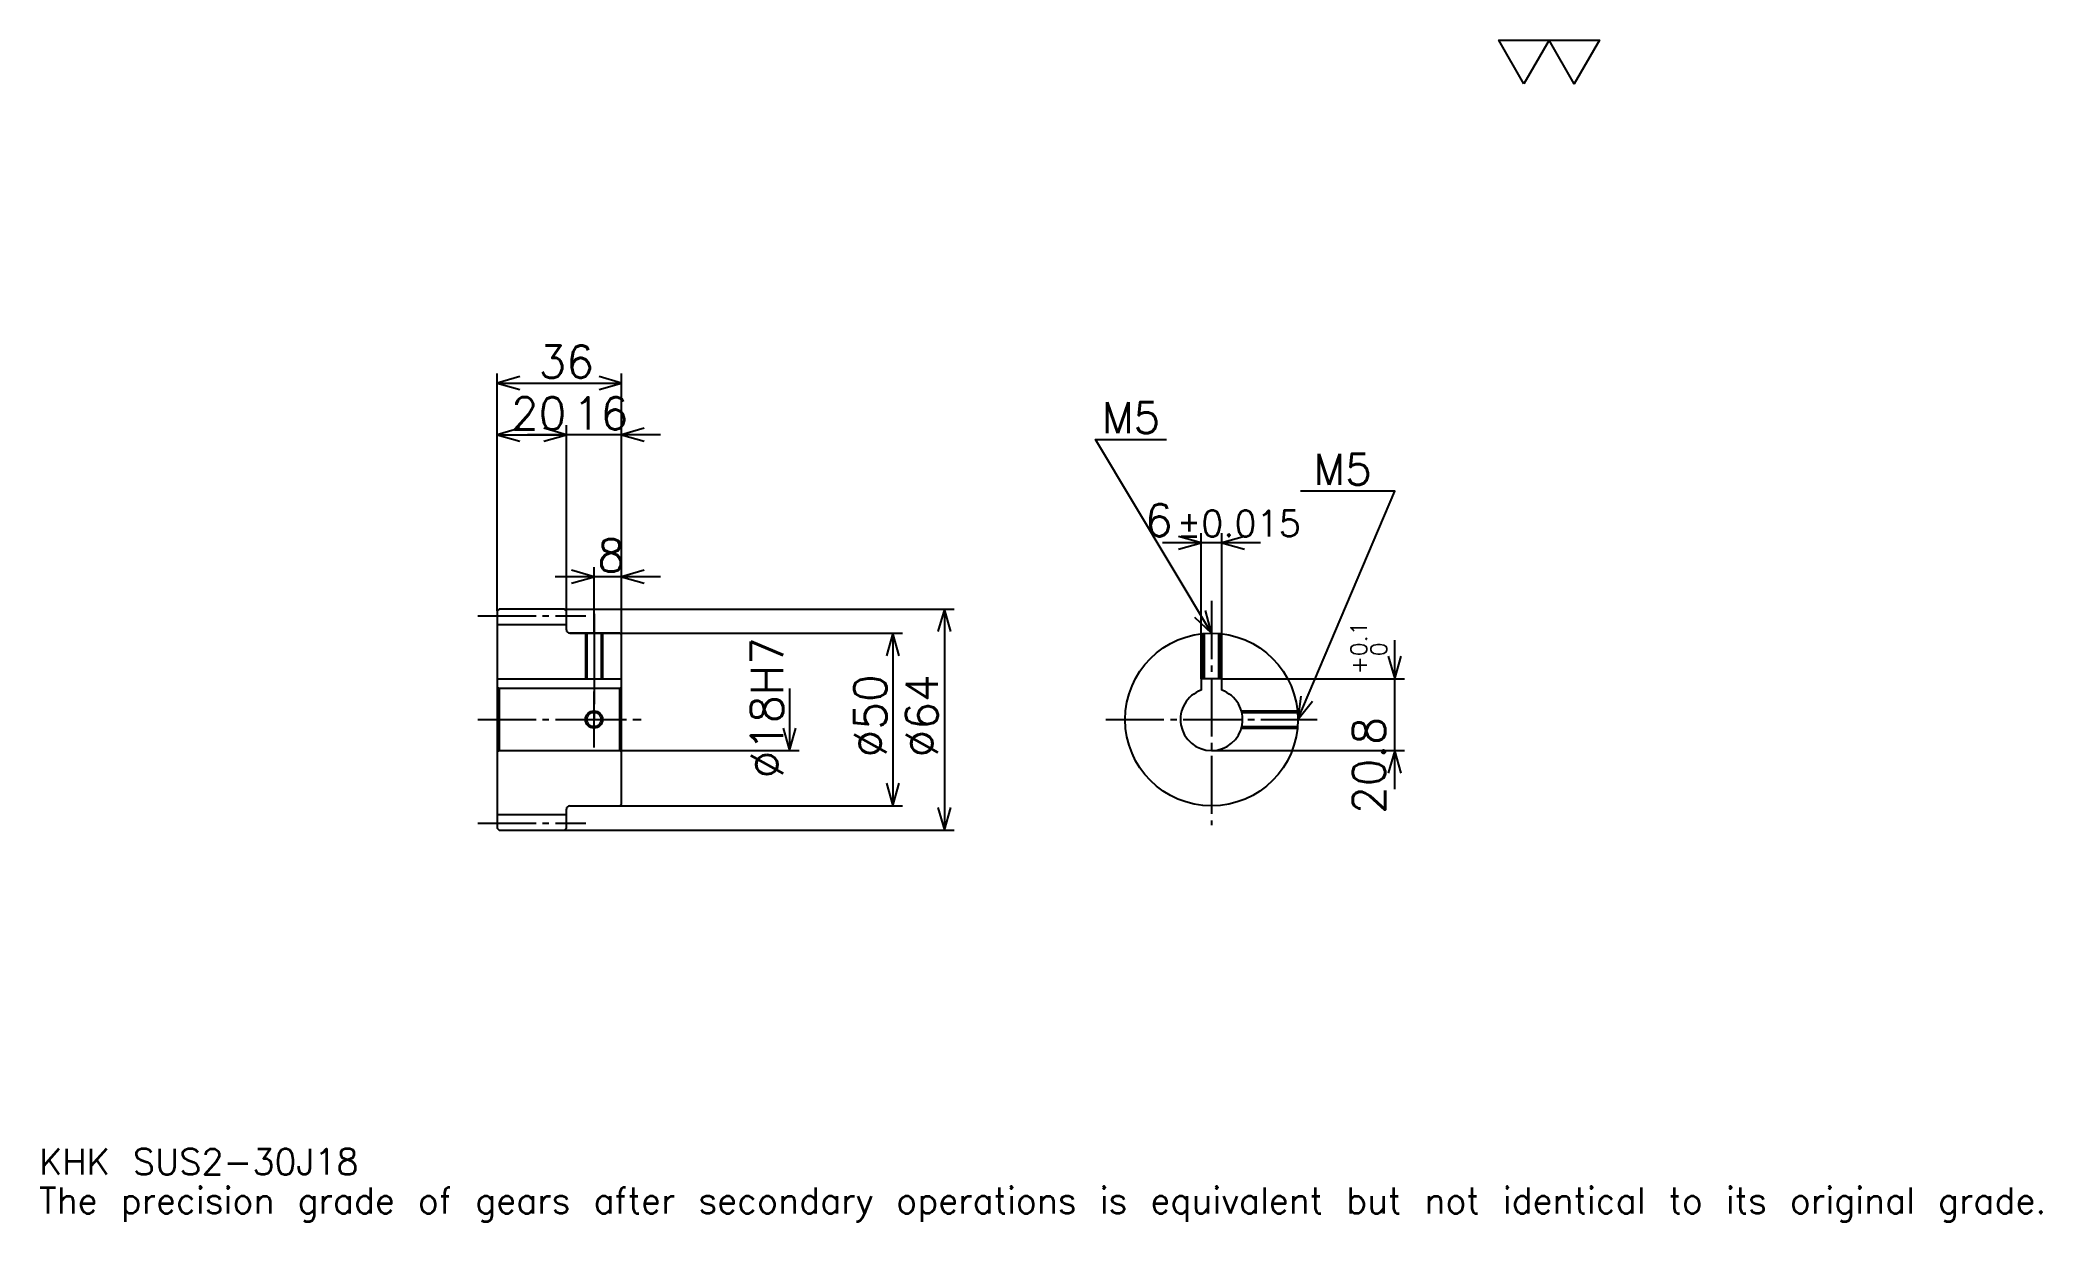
# Model space of a CAD drawing. Extents: x 19 to 599, y 7 to 349.
import ezdxf

# ---------------------------------------------------------------- set-up
doc = ezdxf.new("R2010")
doc.units = 0
doc.linetypes.add('DASHDOT', pattern=[22.434782, 16.826087, -1.869565, 1.869565, -1.869565])
doc.layers.get('0').update_dxf_attribs({"linetype": 'CONTINUOUS'})
doc.layers.add('DASHDOT', color=6, linetype='DASHDOT')
doc.styles.add('KANJI', font='TXT', dxfattribs={"bigfont": 'BIGFONT'})

msp = doc.modelspace()

# ---------------------------------------------------------------- linework, layer by layer
at = {"color": 5}
for p, q in [((151.434784, 184.369568), (151.434784, 252.608704)), ((151.434784, 249.804352), (187.434784, 249.804352)), ((187.434784, 184.369568), (187.434784, 252.608704)), ((151.434784, 234.847824), (171.434784, 234.847824)), ((198.652176, 234.847824), (160.217392, 234.847824)), ((171.434784, 184.369568), (171.434784, 237.652161)), ((372.478271, 203.543488), (344.043457, 203.543488)), ((355.260864, 164.169571), (355.260864, 206.347824)), ((361.260864, 164.169571), (361.260864, 206.347824)), ((198.652176, 193.717392), (168.217392, 193.717392)), ((179.434784, 184.369568), (179.434784, 196.521744)), ((151.434784, 183.869568), (151.434784, 184.369568)), ((170.934784, 184.369568), (187.434784, 184.369568)), ((171.434784, 183.869568), (171.434784, 184.369568)), ((179.434784, 177.369568), (179.434784, 184.369568)), ((179.434784, 177.369568), (179.434784, 184.369568)), ((187.434784, 184.369568), (283.717407, 184.369568)), ((187.434784, 176.869568), (187.434784, 184.369568)), ((280.913055, 184.369568), (280.913055, 120.369568)), ((172.434784, 177.369568), (187.434784, 177.369568)), ((187.434784, 177.369568), (268.760864, 177.369568)), ((265.956512, 177.369568), (265.956512, 127.369568)), ((411.304352, 132.152176), (411.304352, 175.386963)), ((361.260864, 164.169571), (414.108704, 164.169571)), ((236.043488, 161.369568), (236.043488, 143.369568)), ((187.434784, 143.369568), (238.847824, 143.369568)), ((358.260864, 143.369568), (414.108704, 143.369568)), ((172.434784, 127.369568), (187.434784, 127.369568)), ((187.434784, 127.369568), (268.760864, 127.369568)), ((170.934784, 120.369568), (187.434784, 120.369568)), ((187.434784, 120.369568), (283.717407, 120.369568))]:
    msp.add_line(p, q, dxfattribs=at)
at = {"color": 4}
for p, q in [((151.434784, 179.869568), (171.434784, 179.869568)), ((151.434784, 164.169571), (187.434784, 164.169571)), ((151.934784, 161.369568), (151.934784, 143.369568)), ((186.934784, 161.369568), (187.434784, 161.869568)), ((186.934784, 143.369568), (187.434784, 142.869568)), ((151.434784, 124.869568), (171.434784, 124.869568))]:
    msp.add_line(p, q, dxfattribs=at)
at = {"color": 7}
msp.add_lwpolyline([(448.695648, 336.521729), (441.404358, 349.160004), (470.56955, 349.160004), (463.278259, 336.521729), (455.986938, 349.160004), (448.695648, 336.521729)], dxfattribs=at)
at = {"color": 5}
for points in [[(157.978256, 251.67392), (151.434784, 249.804352), (157.978256, 247.934784)], [(180.891312, 247.934784), (187.434784, 249.804352), (180.891312, 251.67392)], [(157.978256, 236.717392), (151.434784, 234.847824), (157.978256, 232.978256)], [(164.891312, 232.978256), (171.434784, 234.847824), (164.891312, 236.717392)], [(164.891312, 232.978256), (171.434784, 234.847824), (164.891312, 236.717392)], [(193.978271, 236.717392), (187.434784, 234.847824), (193.978271, 232.978256)], [(358.260864, 177.369568), (324.608704, 233.456528), (345.17392, 233.456528)], [(383.260864, 152.369568), (411.304352, 218.5), (384.008698, 218.5)], [(348.717407, 201.67392), (355.260864, 203.543488), (348.717407, 205.41304)], [(367.804321, 205.41304), (361.260864, 203.543488), (367.804321, 201.67392)], [(172.891312, 191.847824), (179.434784, 193.717392), (172.891312, 195.58696)], [(193.978271, 195.58696), (187.434784, 193.717392), (193.978271, 191.847824)], [(282.782623, 177.826096), (280.913055, 184.369568), (279.043488, 177.826096)], [(353.291138, 182.018677), (358.260864, 177.369568), (356.497406, 183.942444)], [(267.82608, 170.826096), (265.956512, 177.369568), (264.086945, 170.826096)], [(409.434784, 170.713043), (411.304352, 164.169571), (413.17392, 170.713043)], [(384.094299, 159.123657), (383.260864, 152.369568), (387.536682, 157.663864)], [(234.17392, 149.91304), (236.043488, 143.369568), (237.913055, 149.91304)], [(413.17392, 136.826096), (411.304352, 143.369568), (409.434784, 136.826096)], [(264.086945, 133.91304), (265.956512, 127.369568), (267.82608, 133.91304)], [(279.043488, 126.913048), (280.913055, 120.369568), (282.782623, 126.913048)]]:
    msp.add_lwpolyline(points, dxfattribs=at)
at = {"color": 4}
for points in [[(171.434784, 178.369568), (171.434784, 183.869568), (170.934784, 184.369568), (151.934784, 184.369568), (151.434784, 183.869568), (151.434784, 142.869568)], [(172.434784, 127.369568), (186.934784, 127.369568), (187.434784, 127.869568), (187.434784, 176.869568), (186.934784, 177.369568), (172.434784, 177.369568)], [(176.934784, 177.369568), (176.934784, 164.169571)], [(177.369781, 177.369568), (177.369781, 164.169571)], [(181.499786, 177.369568), (181.499786, 164.169571)], [(181.934784, 177.369568), (181.934784, 164.169571)], [(355.760864, 164.169571), (355.760864, 177.244247)], [(356.195862, 164.169571), (356.195862, 177.284134)], [(360.325867, 164.169571), (360.325867, 177.284134)], [(360.760864, 164.169571), (360.760864, 177.244247)], [(361.260864, 160.854843), (361.260864, 164.169571), (355.260864, 164.169571), (355.260864, 160.854843)], [(151.434784, 142.869568), (151.934784, 143.369568), (186.934784, 143.369568), (186.934784, 161.369568), (151.934784, 161.369568), (151.434784, 161.869568)], [(366.906677, 154.869568), (383.135559, 154.869568)], [(367.020752, 154.43457), (383.175415, 154.43457)], [(366.906677, 149.869568), (383.135559, 149.869568)], [(367.020752, 150.304565), (383.175415, 150.304565)], [(151.434784, 142.869568), (151.434784, 120.869568), (151.934784, 120.369568), (170.934784, 120.369568), (171.434784, 120.869568), (171.434784, 126.369568)]]:
    msp.add_lwpolyline(points, dxfattribs=at)
for centre, radius in [((358.260864, 152.369568), 25), ((179.434784, 152.369568), 2.065)]:
    msp.add_circle(centre, radius, dxfattribs=at)
at = {"color": 7}
msp.add_circle((179.434784, 152.369568), 2.5, dxfattribs=at)
at = {"color": 4}
for centre, radius, start, end in [((172.434784, 178.369568), 1, 180, 270), ((358.260864, 152.369568), 9, 109.471220943, 70.528779057), ((172.434784, 126.369568), 1, 90, 180)]:
    msp.add_arc(centre, radius, start, end, dxfattribs=at)
at = {"layer": 'DASHDOT', "color": 7}
for p, q in [((358.260864, 186.717392), (358.260864, 121.760872)), ((145.826096, 182.369568), (177.043488, 182.369568)), ((179.434784, 177.369568), (179.434784, 152.369568)), ((145.826096, 152.369568), (193.043488, 152.369568)), ((327.652161, 152.369568), (388.869568, 152.369568)), ((145.826096, 122.369568), (177.043488, 122.369568))]:
    msp.add_line(p, q, dxfattribs=at)
for points in [[(179.434784, 182.978271), (179.434784, 158.560867)], [(179.434784, 144.260864), (179.434784, 160.478271)], [(171.32608, 152.369568), (187.543488, 152.369568)]]:
    msp.add_lwpolyline(points, dxfattribs=at)

# ---------------------------------------------------------------- texts
at = {"color": 7, "style": 'KANJI'}
for s, height, p in [('36', 9.347826, (163.358704, 251.300003)), ('20', 9.347826, (155.358704, 236.343475)), ('16', 9.347826, (173.358704, 236.343475)), ('M5', 8.973913, (326.478271, 235.32608)), ('M5', 8.973913, (387.747833, 220.369568)), ('6', 9.347826, (338.965088, 205.41304)), ('%%p0.015', 7.478261, (348.218292, 205.41304)), ('8', 9.347826, (180.396744, 195.213043)), ('KHK SUS2-30J18', 7.478261, (18.695652, 20.565218)), ('The precision grade of gears after secondary operations is equivalent but not identical to its original grade.', 7.478261, (18.695652, 9.347826))]:
    msp.add_text(s, height=height, dxfattribs=at).set_placement(p)
for s, height, p in [('%%c18H7', 9.347826, (234.17392, 135.309784)), ('0.1', 4.673913, (403.265228, 170.731445)), ('0', 4.673913, (409.060883, 170.731445)), ('+', 4.673913, (403.265228, 165.496658)), ('%%c50', 9.347826, (264.086945, 141.385864)), ('%%c64', 9.347826, (279.043488, 141.385864)), ('20.8', 9.347826, (408.5, 125.035568))]:
    msp.add_text(s, height=height, rotation=90, dxfattribs=at).set_placement(p)

doc.saveas('drawing.dxf')
